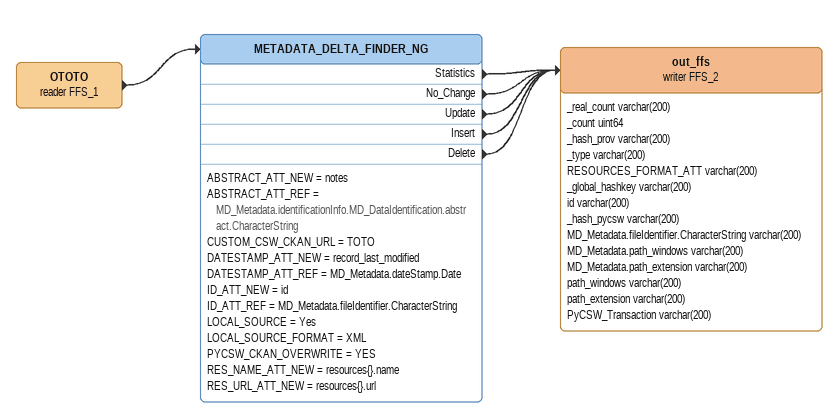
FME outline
OTOTO (reader FFS_1)
    -> METADATA_DELTA_FINDER_NG
METADATA_DELTA_FINDER_NG
    ABSTRACT_ATT_NEW = notes
    ABSTRACT_ATT_REF = MD_Metadata.identificationInfo.MD_DataIdentification.abstract.CharacterString
    CUSTOM_CSW_CKAN_URL = TOTO
    DATESTAMP_ATT_NEW = record_last_modified
    DATESTAMP_ATT_REF = MD_Metadata.dateStamp.Date
    ID_ATT_NEW = id
    ID_ATT_REF = MD_Metadata.fileIdentifier.CharacterString
    LOCAL_SOURCE = Yes
    LOCAL_SOURCE_FORMAT = XML
    PYCSW_CKAN_OVERWRITE = YES
    RES_NAME_ATT_NEW = resources{}.name
    RES_URL_ATT_NEW = resources{}.url
    Statistics -> out_ffs (writer FFS_2)
    No_Change -> out_ffs (writer FFS_2)
    Update -> out_ffs (writer FFS_2)
    Insert -> out_ffs (writer FFS_2)
    Delete -> out_ffs (writer FFS_2)
out_ffs (writer FFS_2)
    attributes: _real_count varchar(200), _count uint64, _hash_prov varchar(200), _type varchar(200), RESOURCES_FORMAT_ATT varchar(200), _global_hashkey varchar(200), id varchar(200), _hash_pycsw varchar(200), MD_Metadata.fileIdentifier.CharacterString varchar(200), MD_Metadata.path_windows varchar(200), MD_Metadata.path_extension varchar(200), path_windows varchar(200), path_extension varchar(200), PyCSW_Transaction varchar(200)
